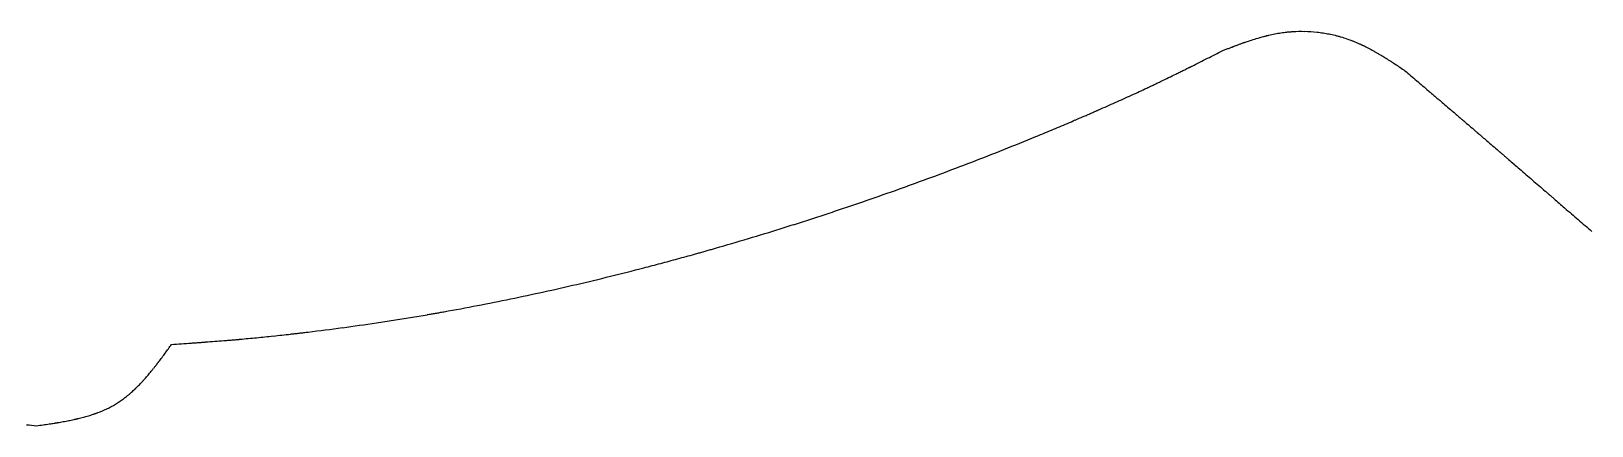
# Model space of a CAD drawing. Header units: millimetres. Extents: x -122 to 110, y 0 to 190.
# Drawn here: x -6.49 to 40.98, y 177.52 to 189.51 of the extents above; entities that cross this region are included whole.
import ezdxf

# ---------------------------------------------------------------- set-up
doc = ezdxf.new("R2010")
doc.units = ezdxf.units.MM
doc.layers.add('FLAT_PATTERN', color=7, linetype='CONTINUOUS')

msp = doc.modelspace()

# ---------------------------------------------------------------- linework, layer by layer
at = {"layer": 'FLAT_PATTERN', "color": 7, "linetype": 'CONTINUOUS'}
for p, q in [((36.013, 187.705), (36.025, 187.694)), ((36.025, 187.694), (36.038, 187.684)), ((36.038, 187.684), (36.062, 187.663)), ((38.147, 185.876), (38.156, 185.868)), ((38.156, 185.868), (38.165, 185.861)), ((39.566, 184.652), (39.57, 184.649)), ((39.57, 184.649), (39.574, 184.646)), ((39.574, 184.646), (39.581, 184.639)), ((39.581, 184.639), (39.596, 184.626)), ((39.596, 184.626), (39.627, 184.599))]:
    msp.add_line(p, q, dxfattribs=at)
at = {"layer": 'FLAT_PATTERN', "color": 7, "linetype": 'CONTINUOUS', "extrusion": (-4.89382e-12, 2.08221e-11, -1)}
msp.add_arc((-32.282, 184.607, 0), 4.916, 76.7738, 78.9615, dxfattribs=at)
at = {"layer": 'FLAT_PATTERN', "color": 7, "linetype": 'CONTINUOUS', "extrusion": (2.66979e-12, -1.79501e-11, -1)}
msp.add_arc((-32.202, 185.021, 0), 4.495, 78.9615, 81.354, dxfattribs=at)
at = {"layer": 'FLAT_PATTERN', "color": 7, "linetype": 'CONTINUOUS', "extrusion": (5.01572e-12, -3.3378e-11, -1)}
msp.add_arc((-32.18, 185.162, 0), 4.351, 81.354, 82.5502, dxfattribs=at)
at = {"layer": 'FLAT_PATTERN', "color": 7, "linetype": 'CONTINUOUS', "extrusion": (7.91612e-12, -5.55589e-11, -1)}
msp.add_arc((-32.157, 185.336, 0), 4.176, 82.5502, 83.7966, dxfattribs=at)
at = {"layer": 'FLAT_PATTERN', "color": 7, "linetype": 'CONTINUOUS', "extrusion": (1.84905e-13, 1.55687e-11, -1)}
msp.add_arc((-32.151, 185.398, 0), 4.114, 83.7966, 84.4197, dxfattribs=at)
at = {"layer": 'FLAT_PATTERN', "color": 7, "linetype": 'CONTINUOUS', "extrusion": (-2.99889e-11, 3.24401e-10, -1)}
msp.add_arc((-32.143, 185.476, 0), 4.035, 84.4197, 85.0551, dxfattribs=at)
at = {"layer": 'FLAT_PATTERN', "color": 7, "linetype": 'CONTINUOUS', "extrusion": (9.82768e-12, -1.35803e-10, -1)}
msp.add_arc((-32.14, 185.514, 0), 3.997, 85.0551, 85.6905, dxfattribs=at)
at = {"layer": 'FLAT_PATTERN', "color": 7, "linetype": 'CONTINUOUS', "extrusion": (-4.40219e-13, 4.53194e-13, -1)}
msp.add_arc((-32.134, 185.588), 3.923, 85.6905, 86.3378, dxfattribs=at)
at = {"layer": 'FLAT_PATTERN', "color": 7, "linetype": 'CONTINUOUS', "extrusion": (-3.07765e-13, -1.61625e-12, -1)}
msp.add_arc((-32.152, 185.304), 4.207, 86.3378, 91.3963, dxfattribs=at)
at = {"layer": 'FLAT_PATTERN', "color": 7, "linetype": 'CONTINUOUS', "extrusion": (-5.17863e-13, -1.02357e-11, -1)}
msp.add_arc((-32.149, 185.165, 0), 4.347, 91.3963, 96.2924, dxfattribs=at)
at = {"layer": 'FLAT_PATTERN', "color": 7, "linetype": 'CONTINUOUS', "extrusion": (1.05844e-12, 4.05964e-12, -1)}
msp.add_arc((-32.148, 185.162), 4.35, 96.2924, 98.7459, dxfattribs=at)
at = {"layer": 'FLAT_PATTERN', "color": 7, "linetype": 'CONTINUOUS', "extrusion": (3.64653e-12, 2.08827e-11, -1)}
msp.add_arc((-32.161, 185.243, 0), 4.268, 98.7459, 101.2462, dxfattribs=at)
at = {"layer": 'FLAT_PATTERN', "color": 7, "linetype": 'CONTINUOUS', "extrusion": (1.79923e-13, 3.44887e-12, -1)}
msp.add_arc((-32.165, 185.261), 4.25, 101.2462, 102.4952, dxfattribs=at)
at = {"layer": 'FLAT_PATTERN', "color": 7, "linetype": 'CONTINUOUS', "extrusion": (-5.89108e-10, 1.53458e-09, -1)}
msp.add_arc((-68.427, 88.45, 0), 107.659, 68.9506, 69.00812, dxfattribs=at)
at = {"layer": 'FLAT_PATTERN', "color": 7, "linetype": 'CONTINUOUS', "extrusion": (2.50466e-10, -6.53512e-10, -1)}
msp.add_arc((-51.336, 132.992, 0), 59.951, 69.00812, 69.1114, dxfattribs=at)
at = {"layer": 'FLAT_PATTERN', "color": 7, "linetype": 'CONTINUOUS', "extrusion": (3.31341e-10, -8.65431e-10, -1)}
msp.add_arc((-46.474, 145.732, 0), 46.315, 69.1114, 69.164, dxfattribs=at)
at = {"layer": 'FLAT_PATTERN', "color": 7, "linetype": 'CONTINUOUS', "extrusion": (-2.67913e-10, 7.09135e-10, -1)}
msp.add_arc((-41.426, 158.996, 0), 32.122, 69.164, 69.2398, dxfattribs=at)
at = {"layer": 'FLAT_PATTERN', "color": 7, "linetype": 'CONTINUOUS', "extrusion": (-1.1386e-09, 3.00605e-09, -1)}
msp.add_arc((-39.789, 163.314, 0), 27.506, 69.2398, 69.278, dxfattribs=at)
at = {"layer": 'FLAT_PATTERN', "color": 7, "linetype": 'CONTINUOUS', "extrusion": (-4.24915e-09, 1.12284e-08, -1)}
msp.add_arc((-37.945, 168.189, 0), 22.293, 69.278, 69.3253, dxfattribs=at)
at = {"layer": 'FLAT_PATTERN', "color": 7, "linetype": 'CONTINUOUS', "extrusion": (-4.78441e-10, 1.23613e-09, -1)}
msp.add_arc((-37.301, 169.895, 0), 20.47, 69.3253, 69.3489, dxfattribs=at)
at = {"layer": 'FLAT_PATTERN', "color": 7, "linetype": 'CONTINUOUS', "extrusion": (1.8457e-08, -4.90049e-08, -1)}
msp.add_arc((-36.525, 171.953, 0), 18.27, 69.3489, 69.3755, dxfattribs=at)
at = {"layer": 'FLAT_PATTERN', "color": 7, "linetype": 'CONTINUOUS', "extrusion": (1.27853e-08, -3.39351e-08, -1)}
msp.add_arc((-36.244, 172.7, 0), 17.472, 69.3755, 69.3888, dxfattribs=at)
at = {"layer": 'FLAT_PATTERN', "color": 7, "linetype": 'CONTINUOUS', "extrusion": (-2.99104e-08, 7.95875e-08, -1)}
msp.add_arc((-35.89, 173.642, 0), 16.465, 69.3888, 69.4029, dxfattribs=at)
at = {"layer": 'FLAT_PATTERN', "color": 7, "linetype": 'CONTINUOUS', "extrusion": (4.13567e-08, -1.10044e-07, -1)}
msp.add_arc((-35.718, 174.099, 0), 15.978, 69.4029, 69.417, dxfattribs=at)
at = {"layer": 'FLAT_PATTERN', "color": 7, "linetype": 'CONTINUOUS', "extrusion": (-3.88509e-08, 1.03536e-07, -1)}
msp.add_arc((-35.385, 174.986, 0), 15.03, 69.417, 69.4319, dxfattribs=at)
at = {"layer": 'FLAT_PATTERN', "color": 7, "linetype": 'CONTINUOUS', "extrusion": (-1.60334e-10, 4.27285e-10, -1)}
msp.add_arc((-36.883, 170.994, 0), 19.294, 69.4319, 69.7216, dxfattribs=at)
at = {"layer": 'FLAT_PATTERN', "color": 7, "linetype": 'CONTINUOUS', "extrusion": (1.35891e-10, -3.74446e-10, -1)}
msp.add_arc((-35.62, 174.413, 0), 15.649, 69.7216, 70.0788, dxfattribs=at)
at = {"layer": 'FLAT_PATTERN', "color": 7, "linetype": 'CONTINUOUS', "extrusion": (1.29996e-10, -3.5818e-10, -1)}
msp.add_arc((-35.186, 175.611, 0), 14.375, 70.0788, 70.258, dxfattribs=at)
at = {"layer": 'FLAT_PATTERN', "color": 7, "linetype": 'CONTINUOUS', "extrusion": (-2.02281e-10, 5.67697e-10, -1)}
msp.add_arc((-34.666, 177.059, 0), 12.837, 70.258, 70.4587, dxfattribs=at)
at = {"layer": 'FLAT_PATTERN', "color": 7, "linetype": 'CONTINUOUS', "extrusion": (-1.94652e-10, 5.46202e-10, -1)}
msp.add_arc((-34.48, 177.584, 0), 12.279, 70.4587, 70.5592, dxfattribs=at)
at = {"layer": 'FLAT_PATTERN', "color": 7, "linetype": 'CONTINUOUS', "extrusion": (1.76293e-10, -5.04764e-10, -1)}
msp.add_arc((-34.246, 178.247, 0), 11.576, 70.5592, 70.6657, dxfattribs=at)
at = {"layer": 'FLAT_PATTERN', "color": 7, "linetype": 'CONTINUOUS', "extrusion": (2.25004e-10, -6.43595e-10, -1)}
msp.add_arc((-34.16, 178.492, 0), 11.316, 70.6657, 70.719, dxfattribs=at)
at = {"layer": 'FLAT_PATTERN', "color": 7, "linetype": 'CONTINUOUS', "extrusion": (4.51545e-11, -1.29477e-10, -1)}
msp.add_arc((-34.049, 178.81, 0), 10.98, 70.719, 70.774, dxfattribs=at)
at = {"layer": 'FLAT_PATTERN', "color": 7, "linetype": 'CONTINUOUS', "extrusion": (-8.7004e-11, 2.49477e-10, -1)}
msp.add_arc((-33.994, 178.966, 0), 10.814, 70.774, 70.8289, dxfattribs=at)
at = {"layer": 'FLAT_PATTERN', "color": 7, "linetype": 'CONTINUOUS', "extrusion": (-1.76371e-10, 5.06522e-10, -1)}
msp.add_arc((-33.887, 179.274, 0), 10.489, 70.8289, 70.8855, dxfattribs=at)
at = {"layer": 'FLAT_PATTERN', "color": 7, "linetype": 'CONTINUOUS', "extrusion": (1.60499e-11, -4.87042e-11, -1)}
msp.add_arc((-33.585, 180.145, 0), 9.566, 70.8855, 72.0492, dxfattribs=at)
at = {"layer": 'FLAT_PATTERN', "color": 7, "linetype": 'CONTINUOUS', "extrusion": (-3.86338e-13, 2.02976e-12, -1)}
msp.add_arc((-33.008, 181.926), 7.694, 72.0492, 73.4961, dxfattribs=at)
at = {"layer": 'FLAT_PATTERN', "color": 7, "linetype": 'CONTINUOUS', "extrusion": (-3.56458e-12, 1.27566e-11, -1)}
msp.add_arc((-32.824, 182.547, 0), 7.047, 73.4961, 74.2221, dxfattribs=at)
at = {"layer": 'FLAT_PATTERN', "color": 7, "linetype": 'CONTINUOUS', "extrusion": (-6.95875e-13, 2.60388e-12, -1)}
msp.add_arc((-32.614, 183.291), 6.273, 74.2221, 75.0377, dxfattribs=at)
at = {"layer": 'FLAT_PATTERN', "color": 7, "linetype": 'CONTINUOUS', "extrusion": (0, 0, -1)}
for centre, radius, start, end in [((-32.542, 183.56), 5.995, 75.0377, 75.4459), ((-32.454, 183.898), 5.645, 75.4459, 75.8794), ((-30.097, 181.338), 8.686, 120.521, 120.8462), ((-29.846, 180.917), 9.176, 120.8462, 121.1541), ((-29.749, 180.757), 9.362, 121.1541, 121.3081), ((-29.616, 180.539), 9.618, 121.3081, 121.458), ((-28.93, 179.427), 10.925, 121.7539, 122.2108), ((-27.303, 176.844), 13.978, 122.2108, 122.568)]:
    msp.add_arc(centre, radius, start, end, dxfattribs=at)
at = {"layer": 'FLAT_PATTERN', "color": 7, "linetype": 'CONTINUOUS', "extrusion": (3.81101e-11, -1.51492e-10, -1)}
msp.add_arc((-32.423, 184.023, 0), 5.517, 75.8794, 76.0962, dxfattribs=at)
at = {"layer": 'FLAT_PATTERN', "color": 7, "linetype": 'CONTINUOUS', "extrusion": (1.8949e-10, -7.63016e-10, -1)}
msp.add_arc((-32.383, 184.184, 0), 5.351, 76.0962, 76.3197, dxfattribs=at)
at = {"layer": 'FLAT_PATTERN', "color": 7, "linetype": 'CONTINUOUS', "extrusion": (-2.49715e-10, 1.04137e-09, -1)}
msp.add_arc((-32.368, 184.244, 0), 5.289, 76.3197, 76.4315, dxfattribs=at)
at = {"layer": 'FLAT_PATTERN', "color": 7, "linetype": 'CONTINUOUS', "extrusion": (-2.14887e-09, 8.91046e-09, -1)}
msp.add_arc((-32.349, 184.323, 0), 5.208, 76.4315, 76.545, dxfattribs=at)
at = {"layer": 'FLAT_PATTERN', "color": 7, "linetype": 'CONTINUOUS', "extrusion": (4.21052e-09, -1.76703e-08, -1)}
msp.add_arc((-32.34, 184.362, 0), 5.168, 76.545, 76.6585, dxfattribs=at)
at = {"layer": 'FLAT_PATTERN', "color": 7, "linetype": 'CONTINUOUS', "extrusion": (-2.20571e-09, 9.38482e-09, -1)}
msp.add_arc((-32.322, 184.439, 0), 5.089, 76.6585, 76.7738, dxfattribs=at)
at = {"layer": 'FLAT_PATTERN', "color": 7, "linetype": 'CONTINUOUS', "extrusion": (-1.89182e-11, -8.27312e-11, -1)}
msp.add_arc((-32.168, 185.277, 0), 4.233, 102.4952, 103.7491, dxfattribs=at)
at = {"layer": 'FLAT_PATTERN', "color": 7, "linetype": 'CONTINUOUS', "extrusion": (-1.10429e-11, -5.05451e-11, -1)}
msp.add_arc((-32.169, 185.28, 0), 4.23, 103.7491, 104.3759, dxfattribs=at)
at = {"layer": 'FLAT_PATTERN', "color": 7, "linetype": 'CONTINUOUS', "extrusion": (4.38132e-11, 1.6348e-10, -1)}
msp.add_arc((-32.169, 185.282, 0), 4.228, 104.3759, 105.0029, dxfattribs=at)
at = {"layer": 'FLAT_PATTERN', "color": 7, "linetype": 'CONTINUOUS', "extrusion": (6.05602e-11, 2.25967e-10, -1)}
msp.add_arc((-32.169, 185.282, 0), 4.228, 105.0029, 105.63, dxfattribs=at)
at = {"layer": 'FLAT_PATTERN', "color": 7, "linetype": 'CONTINUOUS', "extrusion": (-4.64275e-11, -1.56446e-10, -1)}
msp.add_arc((-32.169, 185.28, 0), 4.23, 105.63, 106.2568, dxfattribs=at)
at = {"layer": 'FLAT_PATTERN', "color": 7, "linetype": 'CONTINUOUS', "extrusion": (-4.3815e-12, -1.22563e-11, -1)}
msp.add_arc((-32.249, 185.556, 0), 3.943, 106.2568, 108.8675, dxfattribs=at)
at = {"layer": 'FLAT_PATTERN', "color": 7, "linetype": 'CONTINUOUS', "extrusion": (1.15165e-12, 3.93462e-12, -1)}
msp.add_arc((-32.137, 185.226), 4.291, 108.8675, 111.2666, dxfattribs=at)
at = {"layer": 'FLAT_PATTERN', "color": 7, "linetype": 'CONTINUOUS', "extrusion": (1.09952e-12, 3.80068e-12, -1)}
msp.add_arc((-32.084, 185.091), 4.436, 111.2666, 112.4657, dxfattribs=at)
at = {"layer": 'FLAT_PATTERN', "color": 7, "linetype": 'CONTINUOUS', "extrusion": (-5.43831e-12, -1.20098e-11, -1)}
msp.add_arc((-32.004, 184.897, 0), 4.646, 112.4657, 113.6106, dxfattribs=at)
at = {"layer": 'FLAT_PATTERN', "color": 7, "linetype": 'CONTINUOUS', "extrusion": (-2.46636e-11, -5.59926e-11, -1)}
msp.add_arc((-31.971, 184.821, 0), 4.729, 113.6106, 114.183, dxfattribs=at)
at = {"layer": 'FLAT_PATTERN', "color": 7, "linetype": 'CONTINUOUS', "extrusion": (-9.59834e-11, -2.14812e-10, -1)}
msp.add_arc((-31.924, 184.717, 0), 4.843, 114.183, 114.742, dxfattribs=at)
at = {"layer": 'FLAT_PATTERN', "color": 7, "linetype": 'CONTINUOUS', "extrusion": (-9.21004e-12, -2.65167e-11, -1)}
msp.add_arc((-31.905, 184.677, 0), 4.887, 114.742, 115.0214, dxfattribs=at)
at = {"layer": 'FLAT_PATTERN', "color": 7, "linetype": 'CONTINUOUS', "extrusion": (4.13474e-10, 8.79047e-10, -1)}
msp.add_arc((-31.88, 184.623, 0), 4.947, 115.0214, 115.2975, dxfattribs=at)
at = {"layer": 'FLAT_PATTERN', "color": 7, "linetype": 'CONTINUOUS', "extrusion": (-1.31268e-10, -2.73492e-10, -1)}
msp.add_arc((-31.87, 184.602, 0), 4.969, 115.2975, 115.4356, dxfattribs=at)
at = {"layer": 'FLAT_PATTERN', "color": 7, "linetype": 'CONTINUOUS', "extrusion": (-2.74527e-09, -5.76976e-09, -1)}
msp.add_arc((-31.857, 184.575, 0), 5, 115.4356, 115.5728, dxfattribs=at)
at = {"layer": 'FLAT_PATTERN', "color": 7, "linetype": 'CONTINUOUS', "extrusion": (3.85786e-09, 8.02885e-09, -1)}
msp.add_arc((-31.851, 184.561, 0), 5.015, 115.5728, 115.71, dxfattribs=at)
at = {"layer": 'FLAT_PATTERN', "color": 7, "linetype": 'CONTINUOUS', "extrusion": (-1.30242e-09, -2.68863e-09, -1)}
msp.add_arc((-31.837, 184.533, 0), 5.046, 115.71, 115.8464, dxfattribs=at)
at = {"layer": 'FLAT_PATTERN', "color": 7, "linetype": 'CONTINUOUS', "extrusion": (6.48968e-12, 1.33969e-11, -1)}
msp.add_arc((-31.698, 184.246, 0), 5.365, 115.8464, 117.6957, dxfattribs=at)
at = {"layer": 'FLAT_PATTERN', "color": 7, "linetype": 'CONTINUOUS', "extrusion": (-5.46735e-12, -9.3821e-12, -1)}
msp.add_arc((-31.006, 182.927, 0), 6.855, 117.6957, 119.1432, dxfattribs=at)
at = {"layer": 'FLAT_PATTERN', "color": 7, "linetype": 'CONTINUOUS'}
for centre, radius, start, end in [((-25.767, 297.638, 0), 122.07, 296.56565, 296.81081), ((-247.455, 736.299, 0), 613.568, 296.810815, 296.859591), ((5.567, 234.408, 0), 51.502, 295.6842, 295.9584), ((-0.514, 246.898, 0), 65.393, 295.95841, 296.17437), ((-2.895, 251.742, 0), 70.791, 296.17437, 296.28301), ((-6.514, 259.07, 0), 78.964, 296.28301, 296.3804), ((-7.907, 261.878, 0), 82.099, 296.3804, 296.42916), ((-10.623, 267.339, 0), 88.198, 296.47542, 296.49856), ((-13.317, 272.739), 94.233, 296.56014, 296.5629), ((-13.451, 273.006), 94.531, 296.5629, 296.56565), ((0.641, 245.132), 63.303, 294.09851, 294.59278), ((2.425, 241.234), 59.016, 294.59278, 294.84053), ((4.631, 236.468), 53.764, 294.8405, 295.1125), ((5.444, 234.733, 0), 51.848, 295.1125, 295.2486), ((6.485, 232.527, 0), 49.409, 295.2486, 295.3914), ((7.995, 229.358, 0), 45.899, 295.5342, 295.6842), ((-4.301, 256.18, 0), 75.406, 293.68357, 294.09851), ((-10.332, 269.933, 0), 90.423, 292.69076, 293.02155), ((-10.312, 269.887), 90.373, 293.02155, 293.18694), ((-10.287, 269.828, 0), 90.309, 293.18694, 293.35245), ((-10.278, 269.807, 0), 90.286, 293.35245, 293.4352), ((-10.266, 269.78, 0), 90.257, 293.4352, 293.51798), ((-10.262, 269.77, 0), 90.246, 293.51798, 293.55937), ((-10.433, 270.177, 0), 90.687, 291.69996, 292.36051), ((-10.388, 270.067, 0), 90.569, 292.36051, 292.69076), ((-10.568, 270.516, 0), 91.052, 291.04206, 291.69996), ((-12.535, 275.63), 96.531, 289.80202, 291.04206), ((-12.337, 275.081), 95.948, 288.55445, 289.80202), ((-11.535, 272.654, 0), 93.392, 287.59417, 287.91544), ((-11.653, 273.02, 0), 93.776, 287.91544, 288.07608), ((-11.814, 273.513, 0), 94.295, 288.07608, 288.23583), ((-11.896, 273.762, 0), 94.557, 288.23583, 288.39559), ((-12.063, 274.263, 0), 95.085, 288.39559, 288.55445), ((-11.009, 270.981, 0), 91.638, 286.61977, 287.26938), ((-11.229, 271.69, 0), 92.38, 287.26938, 287.59417), ((-10.179, 268.156, 0), 88.694, 285.69716, 285.78363), ((-10.212, 268.271, 0), 88.813, 285.78363, 285.82687), ((-10.321, 268.656, 0), 89.213, 285.91319, 285.95627), ((-10.46, 269.141, 0), 89.717, 285.95627, 286.61977), ((-9.204, 264.533), 84.941, 283.84863, 284.5578), ((-9.428, 265.396), 85.833, 284.5578, 284.91238), ((-9.741, 266.574, 0), 87.052, 284.91238, 285.262), ((-9.863, 267.021, 0), 87.515, 285.262, 285.43681), ((-10.03, 267.624, 0), 88.141, 285.43681, 285.61037), ((-10.093, 267.851, 0), 88.377, 285.61037, 285.69716), ((-8.651, 262.291), 82.632, 283.11964, 283.84863), ((-7.443, 256.647), 76.86, 280.12521, 281.66153), ((-8.277, 260.685), 80.983, 281.66153, 283.11964), ((-6.921, 253.731, 0), 73.898, 279.51912, 279.72101), ((-6.912, 253.676, 0), 73.842, 279.72101, 279.82196), ((-6.899, 253.602, 0), 73.767, 279.82196, 279.92301), ((-6.893, 253.566, 0), 73.731, 279.92301, 280.02406), ((-6.88, 253.495, 0), 73.658, 280.02406, 280.12521), ((-7.158, 255.337), 75.521, 276.91675, 277.71111), ((-7.056, 254.587), 74.765, 277.71111, 278.51351), ((-7.018, 254.329), 74.503, 278.51351, 278.91468), ((-6.966, 254.001, 0), 74.171, 278.91468, 279.31764), ((-6.947, 253.884), 74.053, 279.31764, 279.51912), ((-73.774, 231.849, 0), 88.368, 323.85532, 324.06534), ((-24.353, 499.487, 0), 320.263, 274.01655, 274.07104), ((-19.167, 426.633, 0), 247.225, 274.07104, 274.09879), ((-11.954, 326.218, 0), 146.552, 274.13884, 274.15906), ((-8.855, 283.557, 0), 103.778, 274.24047, 274.39258), ((-7.353, 263.991, 0), 84.155, 274.39258, 274.58017), ((-6.804, 257.15, 0), 77.291, 274.58017, 274.67429), ((-6.129, 248.893, 0), 69.007, 274.67429, 274.77972), ((-5.879, 245.899, 0), 66.002, 274.77972, 274.83249), ((-5.056, 236.286, 0), 56.354, 274.9742, 275.004), ((-4.975, 235.363, 0), 55.427, 275.004, 275.5307), ((-5.538, 241.174, 0), 61.265, 275.53066, 276.00717), ((-5.773, 243.404, 0), 63.508, 276.00717, 276.24565), ((-6.116, 246.538, 0), 66.66, 276.24565, 276.47286), ((-6.251, 247.727, 0), 67.857, 276.47286, 276.58648), ((-6.438, 249.353, 0), 69.494, 276.58648, 276.69743), ((-6.51, 249.966, 0), 70.111, 276.69743, 276.75291), ((-6.608, 250.794, 0), 70.945, 276.75291, 276.80774), ((-16.153, 189.762, 0), 17.014, 322.7645, 323.8553), ((-8, 183.354), 6.642, 318.7266, 320.0133), ((-9.56, 184.662), 8.677, 320.0133, 320.9982), ((-10.179, 185.163), 9.473, 320.9982, 321.4944), ((-11.139, 185.928), 10.701, 321.4944, 321.9336), ((-11.511, 186.219), 11.174, 321.9336, 322.1536), ((-12.042, 186.632), 11.846, 322.1536, 322.361), ((-12.244, 186.788, 0), 12.101, 322.361, 322.4648), ((-5.983, 181.394, 0), 3.827, 310.7145, 311.0098), ((-6.042, 181.462, 0), 3.917, 311.3051, 311.596), ((-6.126, 181.557), 4.043, 311.596, 313.6935), ((-6.649, 182.104), 4.8, 313.6935, 315.4605), ((-6.863, 182.315), 5.101, 315.4605, 316.346), ((-7.184, 182.621), 5.545, 316.346, 317.1608), ((-7.31, 182.737), 5.716, 317.1608, 317.5684), ((-7.486, 182.899, 0), 5.955, 317.5684, 317.9597), ((-7.554, 182.96, 0), 6.046, 317.9597, 318.1553), ((-7.681, 183.074, 0), 6.217, 318.347, 318.4429), ((-5.766, 181.371), 3.692, 290.6066, 295.2789), ((-5.456, 180.715), 2.967, 295.2789, 301.0917), ((-5.399, 180.62), 2.857, 301.0917, 304.0231), ((-5.586, 180.897), 3.191, 304.0231, 306.6477), ((-5.67, 181.009), 3.33, 306.6477, 307.9598), ((-5.795, 181.17), 3.534, 307.9598, 309.1964), ((-5.845, 181.232), 3.614, 309.1964, 309.8147), ((-5.917, 181.318), 3.726, 309.8147, 310.4145), ((-5.945, 181.35), 3.769, 310.4145, 310.7145), ((-12.665, 221.96, 0), 44.894, 278.3673, 278.6145), ((-10.917, 210.421, 0), 33.224, 278.6145, 278.7406), ((-9.123, 198.755, 0), 21.421, 278.7406, 278.9363), ((-8.55, 195.109, 0), 17.73, 278.9363, 279.0354), ((-7.914, 191.112), 13.683, 279.0354, 279.1637), ((-7.716, 189.814, 0), 12.37, 279.4638, 280.2458), ((-7.26, 187.293), 9.808, 280.2458, 281.2321), ((-7.088, 186.425), 8.923, 281.2321, 281.7273), ((-6.874, 185.393, 0), 7.869, 281.7273, 282.2888), ((-6.793, 185.022), 7.489, 282.2888, 282.57), ((-6.689, 184.558, 0), 7.014, 282.57, 282.8702), ((-6.651, 184.387, 0), 6.839, 282.8702, 283.0203), ((-6.6, 184.167, 0), 6.613, 283.0203, 283.1756), ((-6.485, 183.685), 6.118, 283.4916, 284.9973), ((-6.253, 182.817), 5.219, 284.9973, 286.7623), ((-6.162, 182.515), 4.904, 286.7623, 287.6465), ((-6.045, 182.15), 4.52, 287.6465, 288.6057), ((-6.001, 182.018), 4.381, 288.6057, 289.0855), ((-5.943, 181.851, 0), 4.204, 289.0855, 289.5855), ((-5.922, 181.79), 4.139, 289.5855, 289.8355), ((-5.878, 181.671), 4.013, 290.0908, 290.346), ((-5.85, 181.594), 3.93, 290.346, 290.6066), ((-3.379, 206.493, 0), 29.127, 263.5785, 264.1986), ((-18.993, 264.989, 0), 88.387, 278.24168, 278.36725)]:
    msp.add_arc(centre, radius, start, end, dxfattribs=at)
at = {"layer": 'FLAT_PATTERN', "color": 7, "linetype": 'CONTINUOUS', "extrusion": (-6.9146e-12, -1.19777e-11, -1)}
msp.add_arc((-30.72, 182.413, 0), 7.443, 119.1432, 119.8712, dxfattribs=at)
at = {"layer": 'FLAT_PATTERN', "color": 7, "linetype": 'CONTINUOUS', "extrusion": (-1.36436e-12, -2.31429e-12, -1)}
msp.add_arc((-30.273, 181.636), 8.34, 119.8712, 120.521, dxfattribs=at)
at = {"layer": 'FLAT_PATTERN', "color": 7, "linetype": 'CONTINUOUS', "extrusion": (-9.01104e-10, -1.47289e-09, -1)}
msp.add_arc((-29.566, 180.456, 0), 9.715, 121.458, 121.533, dxfattribs=at)
at = {"layer": 'FLAT_PATTERN', "color": 7, "linetype": 'CONTINUOUS', "extrusion": (-4.50154e-09, -7.34068e-09, -1)}
msp.add_arc((-29.498, 180.345, 0), 9.846, 121.533, 121.6069, dxfattribs=at)
at = {"layer": 'FLAT_PATTERN', "color": 7, "linetype": 'CONTINUOUS', "extrusion": (1.17644e-08, 1.90921e-08, -1)}
msp.add_arc((-29.463, 180.289, 0), 9.912, 121.6069, 121.6809, dxfattribs=at)
at = {"layer": 'FLAT_PATTERN', "color": 7, "linetype": 'CONTINUOUS', "extrusion": (-6.43434e-09, -1.03962e-08, -1)}
msp.add_arc((-29.393, 180.176, 0), 10.044, 121.6809, 121.7539, dxfattribs=at)
at = {"layer": 'FLAT_PATTERN', "color": 7, "linetype": 'CONTINUOUS', "extrusion": (-8.45112e-11, -1.32309e-10, -1)}
msp.add_arc((-26.663, 175.843, 0), 15.165, 122.568, 122.7477, dxfattribs=at)
at = {"layer": 'FLAT_PATTERN', "color": 7, "linetype": 'CONTINUOUS', "extrusion": (-4.17164e-10, -6.49521e-10, -1)}
msp.add_arc((-25.687, 174.325, 0), 16.971, 122.7477, 122.9083, dxfattribs=at)
at = {"layer": 'FLAT_PATTERN', "color": 7, "linetype": 'CONTINUOUS', "extrusion": (-5.81378e-11, -9.47282e-11, -1)}
msp.add_arc((-25.31, 173.743, 0), 17.664, 122.9083, 122.9887, dxfattribs=at)
at = {"layer": 'FLAT_PATTERN', "color": 7, "linetype": 'CONTINUOUS', "extrusion": (1.68338e-09, 2.58812e-09, -1)}
msp.add_arc((-24.777, 172.921, 0), 18.643, 122.9887, 123.0649, dxfattribs=at)
at = {"layer": 'FLAT_PATTERN', "color": 7, "linetype": 'CONTINUOUS', "extrusion": (1.39675e-09, 2.14786e-09, -1)}
msp.add_arc((-24.574, 172.61, 0), 19.015, 123.0649, 123.103, dxfattribs=at)
at = {"layer": 'FLAT_PATTERN', "color": 7, "linetype": 'CONTINUOUS', "extrusion": (-1.45359e-09, -2.22406e-09, -1)}
msp.add_arc((-24.296, 172.183, 0), 19.524, 123.103, 123.1401, dxfattribs=at)
at = {"layer": 'FLAT_PATTERN', "color": 7, "linetype": 'CONTINUOUS', "extrusion": (1.99297e-09, 3.05487e-09, -1)}
msp.add_arc((-24.191, 172.022, 0), 19.717, 123.1401, 123.1587, dxfattribs=at)
at = {"layer": 'FLAT_PATTERN', "color": 7, "linetype": 'CONTINUOUS', "extrusion": (1.8568e-08, 2.8424e-08, -1)}
msp.add_arc((-24.049, 171.804, 0), 19.977, 123.1587, 123.177, dxfattribs=at)
at = {"layer": 'FLAT_PATTERN', "color": 7, "linetype": 'CONTINUOUS', "extrusion": (-4.93309e-08, -7.54272e-08, -1)}
msp.add_arc((-23.977, 171.695, 0), 20.107, 123.177, 123.1953, dxfattribs=at)
at = {"layer": 'FLAT_PATTERN', "color": 7, "linetype": 'CONTINUOUS', "extrusion": (2.69075e-08, 4.1098e-08, -1)}
msp.add_arc((-23.833, 171.475, 0), 20.371, 123.1953, 123.2134, dxfattribs=at)
at = {"layer": 'FLAT_PATTERN', "color": 7, "linetype": 'CONTINUOUS', "extrusion": (4.16264e-11, 6.35794e-11, -1)}
msp.add_arc((-20.642, 166.601, 0), 26.196, 123.2134, 123.6189, dxfattribs=at)
at = {"layer": 'FLAT_PATTERN', "color": 7, "linetype": 'CONTINUOUS', "extrusion": (-1.02763e-09, 2.06692e-09, 1)}
msp.add_arc((-9.874, 265.837, 0), 86.52, 296.42916, 296.47542, dxfattribs=at)
at = {"layer": 'FLAT_PATTERN', "color": 7, "linetype": 'CONTINUOUS', "extrusion": (3.21663e-09, -6.44765e-09, 1)}
msp.add_arc((-11.648, 269.396, 0), 90.496, 296.49856, 296.52111, dxfattribs=at)
at = {"layer": 'FLAT_PATTERN', "color": 7, "linetype": 'CONTINUOUS', "extrusion": (2.72511e-09, -5.46271e-09, 1)}
msp.add_arc((-12.035, 270.171, 0), 91.362, 296.52111, 296.53239, dxfattribs=at)
at = {"layer": 'FLAT_PATTERN', "color": 7, "linetype": 'CONTINUOUS', "extrusion": (-2.77705e-09, 5.55731e-09, 1)}
msp.add_arc((-12.558, 271.219, 0), 92.533, 296.53239, 296.54352, dxfattribs=at)
at = {"layer": 'FLAT_PATTERN', "color": 7, "linetype": 'CONTINUOUS', "extrusion": (-9.91852e-09, 1.98537e-08, 1)}
msp.add_arc((-12.755, 271.613, 0), 92.974, 296.54352, 296.54909, dxfattribs=at)
at = {"layer": 'FLAT_PATTERN', "color": 7, "linetype": 'CONTINUOUS', "extrusion": (-3.29666e-08, 6.5982e-08, 1)}
msp.add_arc((-13.019, 272.142, 0), 93.565, 296.54909, 296.55462, dxfattribs=at)
at = {"layer": 'FLAT_PATTERN', "color": 7, "linetype": 'CONTINUOUS', "extrusion": (-1.28201e-08, 2.56706e-08, 1)}
msp.add_arc((-13.118, 272.34, 0), 93.787, 296.55462, 296.55739, dxfattribs=at)
at = {"layer": 'FLAT_PATTERN', "color": 7, "linetype": 'CONTINUOUS', "extrusion": (9.07101e-08, -1.81459e-07, 1)}
msp.add_arc((-13.251, 272.606, 0), 94.084, 296.55739, 296.56014, dxfattribs=at)
at = {"layer": 'FLAT_PATTERN', "color": 7, "linetype": 'CONTINUOUS', "extrusion": (3.3385e-10, 5.03096e-10, -1)}
msp.add_arc((38.705, 77.34, 0), 133.386, 123.61892, 123.69856, dxfattribs=at)
at = {"layer": 'FLAT_PATTERN', "color": 7, "linetype": 'CONTINUOUS', "extrusion": (1.38114e-09, 1.61906e-09, -1)}
msp.add_arc((4638.139, -5294.477, 0), 7204.305, 130.4437241, 130.4474496, dxfattribs=at)
at = {"layer": 'FLAT_PATTERN', "color": 7, "linetype": 'CONTINUOUS', "extrusion": (5.67826e-09, 6.6597e-09, -1)}
msp.add_arc((903.719, -913.904, 0), 1447.978, 130.44745, 130.465986, dxfattribs=at)
at = {"layer": 'FLAT_PATTERN', "color": 7, "linetype": 'CONTINUOUS', "extrusion": (-7.88641e-10, 1.65662e-09, 1)}
msp.add_arc((6.995, 231.453, 0), 48.22, 295.3914, 295.5342, dxfattribs=at)
at = {"layer": 'FLAT_PATTERN', "color": 7, "linetype": 'CONTINUOUS', "extrusion": (2.71399e-09, 3.18112e-09, -1)}
msp.add_arc((658.372, -626.296, 0), 1069.938, 130.469362, 130.471071, dxfattribs=at)
at = {"layer": 'FLAT_PATTERN', "color": 7, "linetype": 'CONTINUOUS', "extrusion": (1.3644e-08, 1.59916e-08, -1)}
msp.add_arc((640.902, -605.82, 0), 1043.022, 130.471071, 130.472825, dxfattribs=at)
at = {"layer": 'FLAT_PATTERN', "color": 7, "linetype": 'CONTINUOUS', "extrusion": (1.24293e-08, 1.4568e-08, -1)}
msp.add_arc((628.137, -590.861, 0), 1023.357, 130.472825, 130.476331, dxfattribs=at)
at = {"layer": 'FLAT_PATTERN', "color": 7, "linetype": 'CONTINUOUS', "extrusion": (-3.66031e-09, -4.28628e-09, -1)}
msp.add_arc((594.502, -551.445, 0), 971.541, 130.476331, 130.480024, dxfattribs=at)
at = {"layer": 'FLAT_PATTERN', "color": 7, "linetype": 'CONTINUOUS', "extrusion": (-6.23949e-09, -7.30823e-09, -1)}
msp.add_arc((570.638, -523.485, 0), 934.781, 130.480024, 130.487401, dxfattribs=at)
at = {"layer": 'FLAT_PATTERN', "color": 7, "linetype": 'CONTINUOUS', "extrusion": (-5.58825e-10, 1.28196e-09, 1)}
msp.add_arc((-10.256, 269.757, 0), 90.232, 293.55937, 293.60077, dxfattribs=at)
at = {"layer": 'FLAT_PATTERN', "color": 7, "linetype": 'CONTINUOUS', "extrusion": (-6.9688e-10, 1.59794e-09, 1)}
msp.add_arc((-10.254, 269.752, 0), 90.226, 293.60077, 293.62147, dxfattribs=at)
at = {"layer": 'FLAT_PATTERN', "color": 7, "linetype": 'CONTINUOUS', "extrusion": (-9.11799e-10, 2.08937e-09, 1)}
msp.add_arc((-10.251, 269.746, 0), 90.219, 293.62147, 293.64217, dxfattribs=at)
at = {"layer": 'FLAT_PATTERN', "color": 7, "linetype": 'CONTINUOUS', "extrusion": (-1.30668e-09, 2.99141e-09, 1)}
msp.add_arc((-10.25, 269.743, 0), 90.216, 293.64217, 293.66287, dxfattribs=at)
at = {"layer": 'FLAT_PATTERN', "color": 7, "linetype": 'CONTINUOUS', "extrusion": (4.8451e-09, -1.10475e-08, 1)}
msp.add_arc((-10.247, 269.736, 0), 90.209, 293.66287, 293.68357, dxfattribs=at)
at = {"layer": 'FLAT_PATTERN', "color": 7, "linetype": 'CONTINUOUS', "extrusion": (-7.12298e-11, -8.29139e-11, -1)}
msp.add_arc((508.388, -450.567, 0), 838.906, 130.487401, 130.495622, dxfattribs=at)
at = {"layer": 'FLAT_PATTERN', "color": 7, "linetype": 'CONTINUOUS', "extrusion": (9.74772e-10, 1.14199e-09, -1)}
msp.add_arc((467.207, -402.343, 0), 775.491, 130.495622, 130.511965, dxfattribs=at)
at = {"layer": 'FLAT_PATTERN', "color": 7, "linetype": 'CONTINUOUS', "extrusion": (-1.35236e-09, -1.58159e-09, -1)}
msp.add_arc((361.151, -278.22, 0), 612.229, 130.511965, 130.532667, dxfattribs=at)
at = {"layer": 'FLAT_PATTERN', "color": 7, "linetype": 'CONTINUOUS', "extrusion": (-2.24594e-08, -2.62662e-08, -1)}
msp.add_arc((328.695, -240.262, 0), 562.288, 130.53267, 130.53421, dxfattribs=at)
at = {"layer": 'FLAT_PATTERN', "color": 7, "linetype": 'CONTINUOUS', "extrusion": (-1.12398e-07, -1.31443e-07, -1)}
msp.add_arc((327.017, -238.3, 0), 559.706, 130.53421, 130.53577, dxfattribs=at)
at = {"layer": 'FLAT_PATTERN', "color": 7, "linetype": 'CONTINUOUS', "extrusion": (-2.12397e-08, -2.48457e-08, -1)}
msp.add_arc((326.18, -237.322, 0), 558.418, 130.53577, 130.53732, dxfattribs=at)
at = {"layer": 'FLAT_PATTERN', "color": 7, "linetype": 'CONTINUOUS', "extrusion": (7.41962e-08, 8.67481e-08, -1)}
msp.add_arc((324.511, -235.369, 0), 555.85, 130.53732, 130.53888, dxfattribs=at)
at = {"layer": 'FLAT_PATTERN', "color": 7, "linetype": 'CONTINUOUS', "extrusion": (7.64861e-08, 8.94255e-08, -1)}
msp.add_arc((323.264, -233.912, 0), 553.932, 130.53888, 130.54201, dxfattribs=at)
at = {"layer": 'FLAT_PATTERN', "color": 7, "linetype": 'CONTINUOUS', "extrusion": (-1.01121e-08, -1.18176e-08, -1)}
msp.add_arc((319.947, -230.034, 0), 548.829, 130.54201, 130.54516, dxfattribs=at)
at = {"layer": 'FLAT_PATTERN', "color": 7, "linetype": 'CONTINUOUS', "extrusion": (-2.48405e-08, -2.90347e-08, -1)}
msp.add_arc((317.483, -227.153, 0), 545.038, 130.54516, 130.55146, dxfattribs=at)
at = {"layer": 'FLAT_PATTERN', "color": 7, "linetype": 'CONTINUOUS', "extrusion": (3.1859e-09, 3.72029e-09, -1)}
msp.add_arc((310.94, -219.507, 0), 534.974, 130.55146, 130.55788, dxfattribs=at)
at = {"layer": 'FLAT_PATTERN', "color": 7, "linetype": 'CONTINUOUS', "extrusion": (7.77261e-09, 9.07966e-09, -1)}
msp.add_arc((306.125, -213.88, 0), 527.569, 130.55788, 130.57072, dxfattribs=at)
at = {"layer": 'FLAT_PATTERN', "color": 7, "linetype": 'CONTINUOUS', "extrusion": (-2.14004e-09, -2.4976e-09, -1)}
msp.add_arc((293.395, -199.012, 0), 507.995, 130.57072, 130.58405, dxfattribs=at)
at = {"layer": 'FLAT_PATTERN', "color": 7, "linetype": 'CONTINUOUS', "extrusion": (-2.92028e-09, -3.40843e-09, -1)}
msp.add_arc((284.216, -188.298, 0), 493.887, 130.58405, 130.61071, dxfattribs=at)
at = {"layer": 'FLAT_PATTERN', "color": 7, "linetype": 'CONTINUOUS', "extrusion": (4.12518e-09, 4.80854e-09, -1)}
msp.add_arc((260.139, -160.217, 0), 456.897, 130.61071, 130.63952, dxfattribs=at)
at = {"layer": 'FLAT_PATTERN', "color": 7, "linetype": 'CONTINUOUS', "extrusion": (-1.46553e-09, -1.70515e-09, -1)}
msp.add_arc((287.207, -191.754, 0), 498.458, 130.63952, 130.65238, dxfattribs=at)
at = {"layer": 'FLAT_PATTERN', "color": 7, "linetype": 'CONTINUOUS', "extrusion": (-7.74746e-09, -9.02086e-09, -1)}
msp.add_arc((307.941, -215.9, 0), 530.284, 130.65238, 130.66447, dxfattribs=at)
at = {"layer": 'FLAT_PATTERN', "color": 7, "linetype": 'CONTINUOUS', "extrusion": (2.89403e-09, 3.36654e-09, -1)}
msp.add_arc((318.615, -228.325, 0), 546.664, 130.66447, 130.67657, dxfattribs=at)
at = {"layer": 'FLAT_PATTERN', "color": 7, "linetype": 'CONTINUOUS', "extrusion": (1.84835e-09, 2.14982e-09, -1)}
msp.add_arc((340.659, -253.975, 0), 580.485, 130.676568, 130.687956, dxfattribs=at)
at = {"layer": 'FLAT_PATTERN', "color": 7, "linetype": 'CONTINUOUS', "extrusion": (4.21988e-10, 4.90815e-10, -1)}
msp.add_arc((358.146, -274.314, 0), 607.308, 130.687956, 130.710706, dxfattribs=at)
at = {"layer": 'FLAT_PATTERN', "color": 7, "linetype": 'CONTINUOUS', "extrusion": (-4.15906e-09, -4.83313e-09, -1)}
msp.add_arc((406.413, -330.409, 0), 681.311, 130.710706, 130.730986, dxfattribs=at)
at = {"layer": 'FLAT_PATTERN', "color": 7, "linetype": 'CONTINUOUS', "extrusion": (2.43028e-08, 2.82378e-08, -1)}
msp.add_arc((386.848, -307.686, 0), 651.325, 130.733085, 130.734126, dxfattribs=at)
at = {"layer": 'FLAT_PATTERN', "color": 7, "linetype": 'CONTINUOUS', "extrusion": (-1.35628e-07, -1.57475e-07, -1)}
msp.add_arc((393.492, -315.401, 0), 661.507, 130.734126, 130.735152, dxfattribs=at)
at = {"layer": 'FLAT_PATTERN', "color": 7, "linetype": 'CONTINUOUS', "extrusion": (-1.45948e-07, -1.69458e-07, -1)}
msp.add_arc((398.552, -321.277, 0), 669.261, 130.735152, 130.737202, dxfattribs=at)
at = {"layer": 'FLAT_PATTERN', "color": 7, "linetype": 'CONTINUOUS', "extrusion": (-2.87663e-08, -3.34008e-08, -1)}
msp.add_arc((412.149, -337.064, 0), 690.097, 130.737202, 130.739191, dxfattribs=at)
at = {"layer": 'FLAT_PATTERN', "color": 7, "linetype": 'CONTINUOUS', "extrusion": (1.37499e-09, 1.59327e-09, -1)}
msp.add_arc((422.655, -349.261, 0), 706.194, 130.739191, 130.743167, dxfattribs=at)
at = {"layer": 'FLAT_PATTERN', "color": 7, "linetype": 'CONTINUOUS', "extrusion": (5.65893e-09, 6.56623e-09, -1)}
msp.add_arc((451.134, -382.321, 0), 749.829, 130.743167, 130.746912, dxfattribs=at)
at = {"layer": 'FLAT_PATTERN', "color": 7, "linetype": 'CONTINUOUS', "extrusion": (5.2801e-09, 6.12653e-09, -1)}
msp.add_arc((473.72, -408.537, 0), 784.433, 130.746912, 130.754393, dxfattribs=at)
at = {"layer": 'FLAT_PATTERN', "color": 7, "linetype": 'CONTINUOUS', "extrusion": (-3.2689e-10, -3.79699e-10, -1)}
msp.add_arc((536.041, -480.852, 0), 879.896, 130.754393, 130.761063, dxfattribs=at)
at = {"layer": 'FLAT_PATTERN', "color": 7, "linetype": 'CONTINUOUS', "extrusion": (-1.1132e-09, -1.2919e-09, -1)}
msp.add_arc((587.73, -540.817, 0), 959.065, 130.761063, 130.774353, dxfattribs=at)
at = {"layer": 'FLAT_PATTERN', "color": 7, "linetype": 'CONTINUOUS', "extrusion": (1.08276e-09, 1.25445e-09, -1)}
msp.add_arc((735.679, -712.372, 0), 1185.604, 130.774353, 130.785104, dxfattribs=at)
at = {"layer": 'FLAT_PATTERN', "color": 7, "linetype": 'CONTINUOUS', "extrusion": (1.37485e-09, 1.59302e-09, -1)}
msp.add_arc((866.906, -864.48, 0), 1386.495, 130.785104, 130.806404, dxfattribs=at)
at = {"layer": 'FLAT_PATTERN', "color": 7, "linetype": 'CONTINUOUS', "extrusion": (5.39525e-10, 6.25501e-10, -1)}
msp.add_arc((1271.088, -1332.624, 0), 2004.979, 130.806404, 130.821134, dxfattribs=at)
at = {"layer": 'FLAT_PATTERN', "color": 7, "linetype": 'CONTINUOUS', "extrusion": (2.15501e-07, 2.49442e-07, -1)}
msp.add_arc((1165.924, -1210.865, 0), 1844.092, 130.823957, 130.825284, dxfattribs=at)
at = {"layer": 'FLAT_PATTERN', "color": 7, "linetype": 'CONTINUOUS', "extrusion": (6.65373e-09, 7.70604e-09, -1)}
msp.add_arc((1312.064, -1380.019, 0), 2067.631, 130.825284, 130.826467, dxfattribs=at)
at = {"layer": 'FLAT_PATTERN', "color": 7, "linetype": 'CONTINUOUS', "extrusion": (-3.67384e-08, -4.25173e-08, -1)}
msp.add_arc((1433.21, -1520.236, 0), 2252.934, 130.826467, 130.828825, dxfattribs=at)
at = {"layer": 'FLAT_PATTERN', "color": 7, "linetype": 'CONTINUOUS', "extrusion": (-9.7799e-09, -1.13173e-08, -1)}
msp.add_arc((1779.789, -1921.345, 0), 2783.034, 130.828825, 130.830734, dxfattribs=at)
at = {"layer": 'FLAT_PATTERN', "color": 7, "linetype": 'CONTINUOUS', "extrusion": (-3.12979e-09, -3.62146e-09, -1)}
msp.add_arc((2087.004, -2276.871, 0), 3252.906, 130.830734, 130.834515, dxfattribs=at)
at = {"layer": 'FLAT_PATTERN', "color": 7, "linetype": 'CONTINUOUS', "extrusion": (-1.3997e-09, -1.61957e-09, -1)}
msp.add_arc((3032.337, -3370.717, 0), 4698.642, 130.834515, 130.837133, dxfattribs=at)
at = {"layer": 'FLAT_PATTERN', "color": 7, "linetype": 'CONTINUOUS', "extrusion": (5.7891e-10, 6.69672e-10, -1)}
msp.add_arc((3941.389, -4422.484, 0), 6088.818, 130.8371334, 130.8422761, dxfattribs=at)
at = {"layer": 'FLAT_PATTERN', "color": 7, "linetype": 'CONTINUOUS', "extrusion": (7.18058e-09, 8.30638e-09, -1)}
msp.add_arc((7126.957, -8107.501, 0), 10959.875, 130.8422761, 130.8451331, dxfattribs=at)
at = {"layer": 'FLAT_PATTERN', "color": 7, "linetype": 'CONTINUOUS', "extrusion": (-1.15001e-09, 4.05914e-09, 1)}
msp.add_arc((-10.255, 268.425, 0), 88.973, 285.82687, 285.87003, dxfattribs=at)
at = {"layer": 'FLAT_PATTERN', "color": 7, "linetype": 'CONTINUOUS', "extrusion": (1.15818e-09, -4.05997e-09, 1)}
msp.add_arc((-10.277, 268.502, 0), 89.053, 285.87003, 285.91319, dxfattribs=at)
at = {"layer": 'FLAT_PATTERN', "color": 7, "linetype": 'CONTINUOUS', "extrusion": (-1.10018e-10, 1.55764e-09, 1)}
msp.add_arc((-42.27, 754.658, 0), 576.063, 273.986247, 274.016545, dxfattribs=at)
at = {"layer": 'FLAT_PATTERN', "color": 7, "linetype": 'CONTINUOUS', "extrusion": (1.05566e-10, -1.4754e-09, 1)}
msp.add_arc((-13.737, 350.853, 0), 171.251, 274.09879, 274.13884, dxfattribs=at)
at = {"layer": 'FLAT_PATTERN', "color": 7, "linetype": 'CONTINUOUS', "extrusion": (-9.21022e-10, 1.26536e-08, 1)}
msp.add_arc((-9.933, 298.42, 0), 118.68, 274.15906, 274.18402, dxfattribs=at)
at = {"layer": 'FLAT_PATTERN', "color": 7, "linetype": 'CONTINUOUS', "extrusion": (-4.16372e-10, 5.75525e-09, 1)}
msp.add_arc((-9.222, 288.702, 0), 108.936, 274.18402, 274.19654, dxfattribs=at)
at = {"layer": 'FLAT_PATTERN', "color": 7, "linetype": 'CONTINUOUS', "extrusion": (2.60692e-09, -3.54482e-08, 1)}
msp.add_arc((-8.362, 276.977, 0), 97.179, 274.19654, 274.21059, dxfattribs=at)
at = {"layer": 'FLAT_PATTERN', "color": 7, "linetype": 'CONTINUOUS', "extrusion": (2.29601e-09, -3.1225e-08, 1)}
msp.add_arc((-8.049, 272.726, 0), 92.917, 274.21059, 274.21761, dxfattribs=at)
at = {"layer": 'FLAT_PATTERN', "color": 7, "linetype": 'CONTINUOUS', "extrusion": (-2.12807e-09, 2.87669e-08, 1)}
msp.add_arc((-7.653, 267.365, 0), 87.541, 274.21761, 274.22507, dxfattribs=at)
at = {"layer": 'FLAT_PATTERN', "color": 7, "linetype": 'CONTINUOUS', "extrusion": (-2.71343e-09, 3.66906e-08, 1)}
msp.add_arc((-7.507, 265.387, 0), 85.557, 274.22507, 274.22881, dxfattribs=at)
at = {"layer": 'FLAT_PATTERN', "color": 7, "linetype": 'CONTINUOUS', "extrusion": (-5.46161e-10, 7.37971e-09, 1)}
msp.add_arc((-7.318, 262.826, 0), 82.989, 274.22881, 274.23265, dxfattribs=at)
at = {"layer": 'FLAT_PATTERN', "color": 7, "linetype": 'CONTINUOUS', "extrusion": (-2.24241e-08, 3.02993e-07, 1)}
msp.add_arc((-7.247, 261.873, 0), 82.034, 274.23265, 274.23458, dxfattribs=at)
at = {"layer": 'FLAT_PATTERN', "color": 7, "linetype": 'CONTINUOUS', "extrusion": (-1.1252e-07, 1.51982e-06, 1)}
msp.add_arc((-7.155, 260.622, 0), 80.779, 274.23458, 274.23653, dxfattribs=at)
at = {"layer": 'FLAT_PATTERN', "color": 7, "linetype": 'CONTINUOUS', "extrusion": (2.01327e-07, -2.71699e-06, 1)}
msp.add_arc((-7.109, 260, 0), 80.156, 274.23653, 274.23848, dxfattribs=at)
at = {"layer": 'FLAT_PATTERN', "color": 7, "linetype": 'CONTINUOUS', "extrusion": (-6.68535e-08, 9.0166e-07, 1)}
msp.add_arc((-7.018, 258.769, 0), 78.921, 274.23848, 274.24047, dxfattribs=at)
at = {"layer": 'FLAT_PATTERN', "color": 7, "linetype": 'CONTINUOUS', "extrusion": (-1.57809e-10, 1.85361e-09, 1)}
msp.add_arc((-5.56, 242.122, 0), 62.212, 274.83249, 274.88847, dxfattribs=at)
at = {"layer": 'FLAT_PATTERN', "color": 7, "linetype": 'CONTINUOUS', "extrusion": (-1.98627e-10, 2.33086e-09, 1)}
msp.add_arc((-5.441, 240.729, 0), 60.813, 274.88847, 274.91648, dxfattribs=at)
at = {"layer": 'FLAT_PATTERN', "color": 7, "linetype": 'CONTINUOUS', "extrusion": (-1.72406e-10, 2.02603e-09, 1)}
msp.add_arc((-5.285, 238.924, 0), 59.002, 274.91648, 274.94534, dxfattribs=at)
at = {"layer": 'FLAT_PATTERN', "color": 7, "linetype": 'CONTINUOUS', "extrusion": (4.01142e-10, -4.60248e-09, 1)}
msp.add_arc((-5.208, 238.036, 0), 58.111, 274.94534, 274.9742, dxfattribs=at)
at = {"layer": 'FLAT_PATTERN', "color": 7, "linetype": 'CONTINUOUS', "extrusion": (-2.06228e-10, 1.72749e-09, 1)}
msp.add_arc((-6.658, 251.211, 0), 71.365, 276.80774, 276.86257, dxfattribs=at)
at = {"layer": 'FLAT_PATTERN', "color": 7, "linetype": 'CONTINUOUS', "extrusion": (2.11992e-10, -1.74753e-09, 1)}
msp.add_arc((-6.759, 252.049, 0), 72.209, 276.86257, 276.91675, dxfattribs=at)
at = {"layer": 'FLAT_PATTERN', "color": 7, "linetype": 'CONTINUOUS', "extrusion": (-4.78666e-08, 3.64828e-08, 1)}
msp.add_arc((-12.897, 187.287, 0), 12.923, 322.6906, 322.7153, dxfattribs=at)
at = {"layer": 'FLAT_PATTERN', "color": 7, "linetype": 'CONTINUOUS', "extrusion": (4.69974e-08, -3.57441e-08, 1)}
msp.add_arc((-12.933, 187.315, 0), 12.968, 322.7153, 322.74, dxfattribs=at)
at = {"layer": 'FLAT_PATTERN', "color": 7, "linetype": 'CONTINUOUS', "extrusion": (1.10221e-08, -8.37801e-09, 1)}
msp.add_arc((-13.006, 187.37, 0), 13.06, 322.74, 322.7645, dxfattribs=at)
at = {"layer": 'FLAT_PATTERN', "color": 7, "linetype": 'CONTINUOUS', "extrusion": (2.19679e-09, -1.68907e-09, 1)}
msp.add_arc((-12.523, 187.002, 0), 12.452, 322.4648, 322.5656, dxfattribs=at)
at = {"layer": 'FLAT_PATTERN', "color": 7, "linetype": 'CONTINUOUS', "extrusion": (1.29591e-09, -9.99445e-10, 1)}
msp.add_arc((-12.628, 187.082, 0), 12.585, 322.5656, 322.6161, dxfattribs=at)
at = {"layer": 'FLAT_PATTERN', "color": 7, "linetype": 'CONTINUOUS', "extrusion": (-4.03748e-09, 3.07587e-09, 1)}
msp.add_arc((-12.771, 187.191, 0), 12.765, 322.6161, 322.6658, dxfattribs=at)
at = {"layer": 'FLAT_PATTERN', "color": 7, "linetype": 'CONTINUOUS', "extrusion": (-1.38763e-08, 1.05804e-08, 1)}
msp.add_arc((-12.824, 187.232, 0), 12.832, 322.6658, 322.6906, dxfattribs=at)
at = {"layer": 'FLAT_PATTERN', "color": 7, "linetype": 'CONTINUOUS', "extrusion": (1.20229e-09, -1.37604e-09, 1)}
msp.add_arc((-6.002, 181.417, 0), 3.856, 311.0098, 311.3051, dxfattribs=at)
at = {"layer": 'FLAT_PATTERN', "color": 7, "linetype": 'CONTINUOUS', "extrusion": (-2.55252e-09, 2.28302e-09, 1)}
msp.add_arc((-7.646, 183.043, 0), 6.17, 318.1553, 318.347, dxfattribs=at)
at = {"layer": 'FLAT_PATTERN', "color": 7, "linetype": 'CONTINUOUS', "extrusion": (1.48616e-08, -1.31637e-08, 1)}
msp.add_arc((-7.729, 183.116, 0), 6.28, 318.4429, 318.5378, dxfattribs=at)
at = {"layer": 'FLAT_PATTERN', "color": 7, "linetype": 'CONTINUOUS', "extrusion": (-1.41766e-08, 1.24931e-08, 1)}
msp.add_arc((-7.752, 183.137, 0), 6.312, 318.5378, 318.6327, dxfattribs=at)
at = {"layer": 'FLAT_PATTERN', "color": 7, "linetype": 'CONTINUOUS', "extrusion": (3.62826e-09, -3.18606e-09, 1)}
msp.add_arc((-7.8, 183.179, 0), 6.376, 318.6327, 318.7266, dxfattribs=at)
at = {"layer": 'FLAT_PATTERN', "color": 7, "linetype": 'CONTINUOUS', "extrusion": (1.96692e-10, -1.21931e-09, 1)}
msp.add_arc((-7.693, 189.743, 0), 12.296, 279.1637, 279.2282, dxfattribs=at)
at = {"layer": 'FLAT_PATTERN', "color": 7, "linetype": 'CONTINUOUS', "extrusion": (1.02848e-09, -6.33894e-09, 1)}
msp.add_arc((-7.431, 188.127, 0), 10.659, 279.2282, 279.3026, dxfattribs=at)
at = {"layer": 'FLAT_PATTERN', "color": 7, "linetype": 'CONTINUOUS', "extrusion": (6.62804e-10, -4.10654e-09, 1)}
msp.add_arc((-7.336, 187.548, 0), 10.072, 279.3026, 279.3399, dxfattribs=at)
at = {"layer": 'FLAT_PATTERN', "color": 7, "linetype": 'CONTINUOUS', "extrusion": (-1.72084e-09, 1.03862e-08, 1)}
msp.add_arc((-7.217, 186.826, 0), 9.341, 279.3399, 279.3801, dxfattribs=at)
at = {"layer": 'FLAT_PATTERN', "color": 7, "linetype": 'CONTINUOUS', "extrusion": (-1.94538e-09, 1.17455e-08, 1)}
msp.add_arc((-7.173, 186.561, 0), 9.072, 279.3801, 279.4002, dxfattribs=at)
at = {"layer": 'FLAT_PATTERN', "color": 7, "linetype": 'CONTINUOUS', "extrusion": (-3.92517e-10, 2.36559e-09, 1)}
msp.add_arc((-7.117, 186.221, 0), 8.727, 279.4002, 279.4211, dxfattribs=at)
at = {"layer": 'FLAT_PATTERN', "color": 7, "linetype": 'CONTINUOUS', "extrusion": (-3.21075e-08, 1.93503e-07, 1)}
msp.add_arc((-7.089, 186.054, 0), 8.558, 279.4211, 279.442, dxfattribs=at)
at = {"layer": 'FLAT_PATTERN', "color": 7, "linetype": 'CONTINUOUS', "extrusion": (3.18018e-08, -1.90793e-07, 1)}
msp.add_arc((-7.035, 185.727, 0), 8.226, 279.442, 279.4638, dxfattribs=at)
at = {"layer": 'FLAT_PATTERN', "color": 7, "linetype": 'CONTINUOUS', "extrusion": (6.69875e-10, -2.83477e-09, 1)}
msp.add_arc((-6.581, 184.086, 0), 6.529, 283.1756, 283.2533, dxfattribs=at)
at = {"layer": 'FLAT_PATTERN', "color": 7, "linetype": 'CONTINUOUS', "extrusion": (3.57732e-09, -1.51791e-08, 1)}
msp.add_arc((-6.555, 183.979, 0), 6.42, 283.2533, 283.3323, dxfattribs=at)
at = {"layer": 'FLAT_PATTERN', "color": 7, "linetype": 'CONTINUOUS', "extrusion": (-4.82782e-09, 2.0288e-08, 1)}
msp.add_arc((-6.543, 183.926, 0), 6.365, 283.3323, 283.4112, dxfattribs=at)
at = {"layer": 'FLAT_PATTERN', "color": 7, "linetype": 'CONTINUOUS', "extrusion": (1.72181e-09, -7.18063e-09, 1)}
msp.add_arc((-6.518, 183.821, 0), 6.257, 283.4112, 283.4916, dxfattribs=at)
at = {"layer": 'FLAT_PATTERN', "color": 7, "linetype": 'CONTINUOUS', "extrusion": (-3.78303e-10, 1.03428e-09, 1)}
msp.add_arc((-5.893, 181.71, 0), 4.055, 289.8355, 290.0908, dxfattribs=at)

doc.saveas('drawing.dxf')
